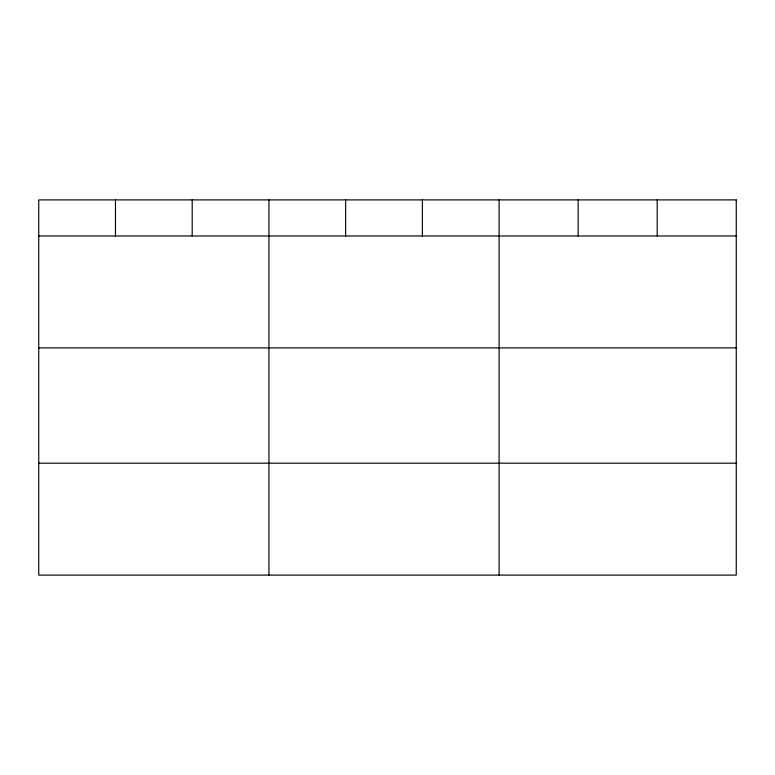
<?xml version="1.0" encoding="UTF-8"?>
<svg xmlns="http://www.w3.org/2000/svg" width="775" height="775" viewBox="0 0 775 775"><rect width="100%" height="100%" fill="white"/><g stroke="black" fill="none" stroke-linecap="round" stroke-linejoin="round"><path stroke-width="1.16" d="M38.75 235.978L736.25 235.978M38.75 347.888L736.25 347.888M38.75 463.188L736.25 463.188M657.2 199.902L657.2 235.978M578.15 199.902L578.15 235.978M499.1 199.902L499.1 575.098M422.375 199.902L422.375 235.978M345.65 199.902L345.65 235.978M268.925 199.902L268.925 575.098M192.2 199.902L192.2 235.978M115.475 199.902L115.475 235.978M736.25 199.902L38.75 199.902L38.75 575.098L736.25 575.098L736.25 199.902"/></g></svg>
